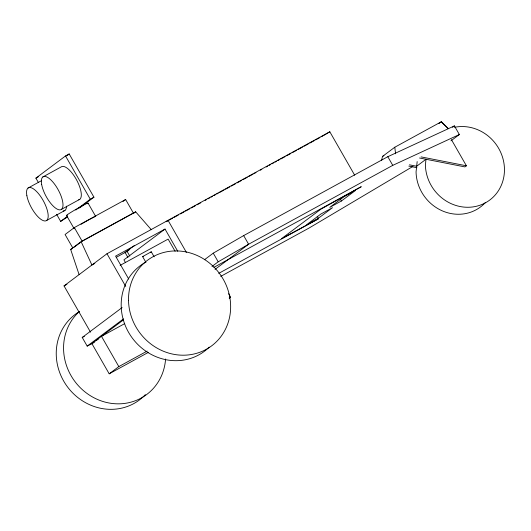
<?xml version="1.0" encoding="UTF-8"?>
<svg xmlns="http://www.w3.org/2000/svg" width="531" height="531" viewBox="0 0 531 531"><rect width="100%" height="100%" fill="white"/><g stroke="black" fill="none" stroke-linecap="round" stroke-linejoin="round"><path stroke-width="0.8" d="M417.167 161.59L416.058 171.964A41.405 38.451 53.2 0 0 442.044 210.747A41.405 38.451 53.2 0 0 485.254 202.669M381.61 160.408L382.486 156.446L394.779 147.24L441.4 121.718L448.204 128.542L441.215 121.825L441.633 122.555M145.939 262.407L142.673 256.712L143.443 256.141L151.255 251.794L154.163 256.818M151.308 251.84L150.538 252.411M38.332 182.392L35.896 178.137L65.519 155.948L69.183 153.944L93.947 197.187L79.464 208.033M66.548 155.915L69.183 153.944M56.598 214.292L60.66 221.381L67.245 216.449M75.8 210.037L90.283 199.191L93.947 197.187M67.616 216.907L60.66 221.381M133.739 213.668L125.628 199.51L74.347 227.573L65.087 234.51L72.793 247.957M122.986 201.488L125.628 199.51M79.106 274.62L70.669 249.464L81.11 241.645L135.651 211.796L151.342 229.75M73.55 247.632L80.168 242.68M133.693 213.263L135.651 211.796M90.535 332.174L64.039 285.904L106.99 253.732L329.817 131.781L354.681 175.203M134.21 245.661L125.084 252.497L127.938 257.475M177.759 251.296L165.028 229.067L123.929 259.851L125.568 262.719M92.985 343.179L87.177 346.106L82.225 337.457L122.137 307.562M87.177 346.106L123.517 318.885M148.441 352.332L109.194 373.811L91.856 343.544L123.245 320.034M204.508 259.712L213.256 253.161L243.663 235.598L387.803 156.705L454.403 125.887L459.355 134.535L450.919 140.848M211.962 266.489L218.208 261.81L248.614 244.247L392.761 165.353L459.355 134.535M215.035 269.396L248.614 244.247L243.663 235.598M438.812 123.663L441.4 121.718M109.194 373.811L118.825 366.602L147.167 351.084M318.354 218.268L332.499 207.674L320.903 214.02L306.759 224.613L318.354 218.268L317.213 216.27M341.387 201.017L355.531 190.423L343.929 196.769L329.784 207.362L341.387 201.017L340.245 199.019M452.505 127.307L454.403 125.887M229.346 298.183L230.627 297.221L228.615 293.703M451.41 139.62L466.404 165.798L464.917 166.907L419.556 157.999M323.571 135.538L329.817 131.781M412.959 166.402L309.075 228.038L220.704 276.399M35.896 178.137L38.338 176.803M42.892 176.923L61.211 166.9A18.711 6.876 61.3 0 1 76.836 180.387A18.711 6.876 61.3 0 1 78.674 199.809M28.083 188.02L41.464 180.693M61.47 209.353L79.783 199.331M46.655 220.451L64.968 210.429M82.146 241.193L133.427 213.13M70.669 249.464L72.123 248.667M167.61 220.929L166.19 221.712L168.035 220.325L186.381 252.358M169.037 220.153L172.595 218.201M174.022 217.425L178.297 215.082M180.434 213.913L184.065 211.922M185.518 211.126L189.879 208.743M191.333 207.946L195.693 205.557M197.147 204.767L200.778 202.776M205.139 200.386L206.592 199.596M208.046 198.8L209.499 198.003M210.953 197.207L212.407 196.41M213.86 195.614L215.314 194.817M216.767 194.027L218.221 193.231M219.675 192.434L224.036 190.045M225.489 189.255L229.85 186.866M231.304 186.069L235.664 183.686M237.118 182.89L241.479 180.5M242.932 179.704L247.293 177.321M248.747 176.524L253.108 174.135M254.561 173.338L256.015 172.548M260.376 170.159L261.829 169.362M266.19 166.98L267.644 166.183M269.098 165.387L270.551 164.59M272.005 163.794L273.458 162.997M274.912 162.207L276.366 161.411M277.819 160.614L279.273 159.818M280.726 159.021L285.087 156.638M286.541 155.842L290.902 153.452M292.355 152.656L296.716 150.273M298.17 149.476L302.531 147.087M303.984 146.29L308.345 143.908M309.799 143.111L314.16 140.722M315.613 139.932L319.974 137.542M321.428 136.746L322.881 135.949M94.823 263.429L91.916 265.022L81.11 241.645M165.028 229.067L115.579 256.134L128.721 279.074M129.783 249.55L126.936 251.11L129.79 256.088M64.039 285.904L66.946 284.317M116.362 257.269L127.984 250.904M120.139 265.374L168.128 239.103L175.097 251.276M382.486 156.446L383.92 155.663M213.867 267.372L361.266 186.7L320.89 209.174L281.636 238.572L318.315 218.872L218.732 273.372M124.745 323.605L101.487 336.329L118.825 366.602M95.487 340.822L98.235 339.322M91.856 343.544L94.764 341.951M229.173 298.017L230.627 297.221M82.225 337.457L84.402 336.355M143.675 256.354L142.673 256.712M421.123 156.904L466.404 165.798M409.421 164.829L416.669 166.249L426.001 159.26L425.391 164.975A41.405 38.451 53.2 0 0 469.012 207.256A41.405 38.451 53.2 0 0 503.793 162.347A41.405 38.451 53.2 0 0 454.569 127.294M408.83 166.11L416.915 167.696M387.803 156.705L392.761 165.353M213.256 253.161L218.208 261.81M65.519 155.948L90.283 199.191M88.093 203.187L95.766 216.588M106.99 253.732L125.741 286.481M74.347 227.573L82.053 241.028M66.514 215.38L74.194 228.781M394.779 147.24L395.595 153.817M165.579 358.989A53.478 49.668 53.2 0 1 92.872 397.181A53.478 49.668 53.2 0 1 79.458 311.445M145.361 394.633A53.478 49.668 53.2 0 1 68.572 388.294A53.478 49.668 53.2 0 1 79.351 311.644M209.181 347.141A53.478 49.668 53.2 0 1 132.458 338.274A53.478 49.668 53.2 0 1 145.7 262.195M67.49 215.181A12.472 0.611 -29.8 0 1 76.829 208.849A12.472 0.611 -29.8 0 1 87.476 203.712M81.051 224.274A12.472 0.611 -29.8 0 1 94.797 216.787M66.501 206.174A18.711 6.876 61.3 0 1 63.216 210.953M128.522 300.559A53.478 49.668 53.2 0 0 206.128 349.411A53.478 49.668 53.2 0 0 204.09 259.201A53.478 49.668 53.2 0 0 128.522 300.559M26.875 195.713A18.711 6.876 61.3 0 0 44.903 220.976A18.711 6.876 61.3 0 0 40.329 196.019A18.711 6.876 61.3 0 0 26.875 195.713M41.683 184.615A18.711 6.876 61.3 0 0 59.711 209.878A18.711 6.876 61.3 0 0 55.144 184.927A18.711 6.876 61.3 0 0 41.683 184.615"/></g></svg>
